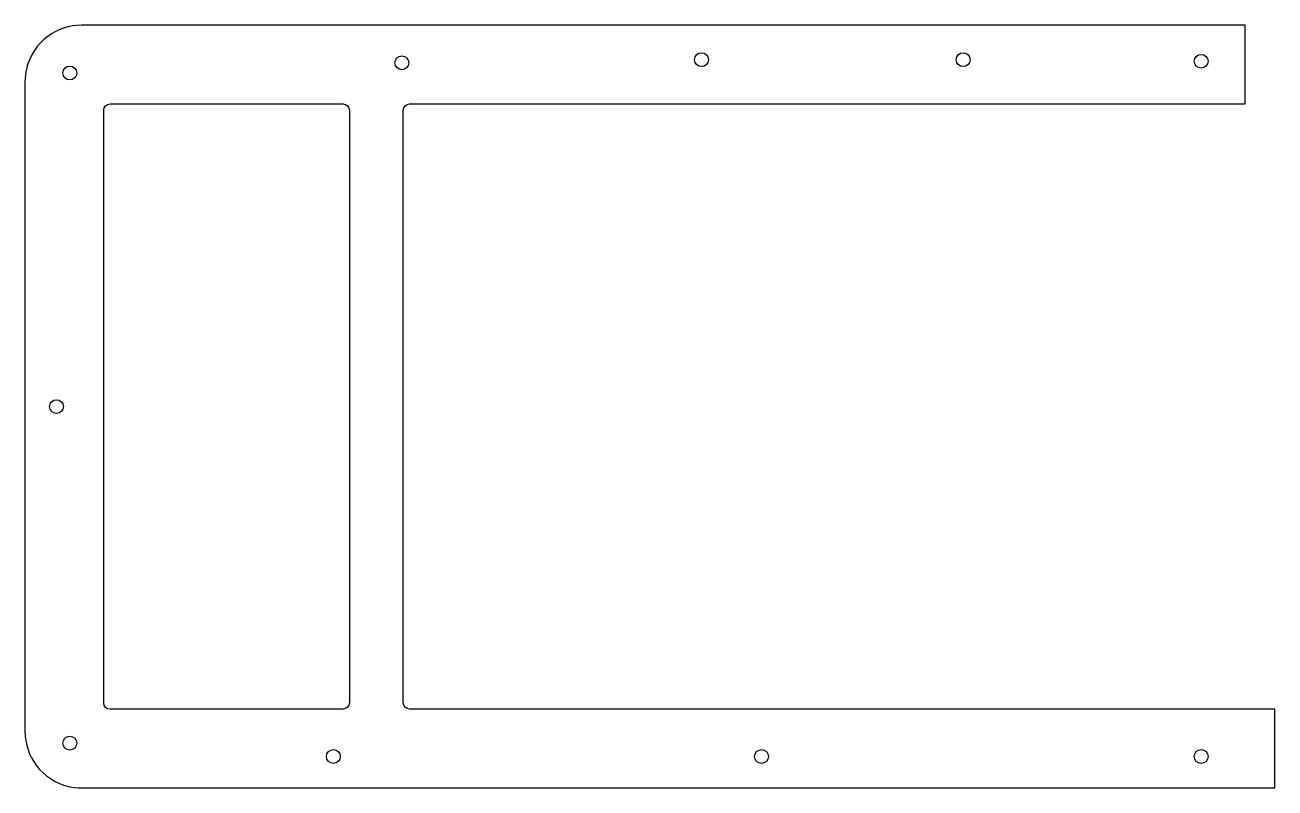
# Model space of a CAD drawing. Header units: millimetres. Extents: x -182 to 17, y -136 to -15.
import ezdxf

# ---------------------------------------------------------------- set-up
doc = ezdxf.new("R2010")
doc.units = ezdxf.units.MM
doc.layers.get('0').update_dxf_attribs({"linetype": 'CONTINUOUS'})

msp = doc.modelspace()

# ---------------------------------------------------------------- linework, layer by layer
for p, q in [((12.02, -14.67), (-172.96, -14.69)), ((12.02, -27.19), (12.02, -14.67)), ((-181.96, -23.69), (-181.96, -126.94)), ((-168.43, -27.22), (-131.38, -27.21)), ((-120.81, -27.21), (12.02, -27.19)), ((-169.43, -122.42), (-169.43, -28.22)), ((-130.38, -28.21), (-130.38, -122.41)), ((-121.81, -122.41), (-121.81, -28.21)), ((-131.38, -123.41), (-168.43, -123.42)), ((16.78, -123.39), (-120.81, -123.41)), ((16.78, -135.91), (16.78, -123.39)), ((-172.96, -135.94), (16.78, -135.91))]:
    msp.add_line(p, q)
for centre in [(-122.04, -20.67), (-74.41, -20.18), (-32.8, -20.18), (5.03, -20.43), (-174.84, -22.3), (-176.96, -75.32), (-174.83, -128.82), (-132.93, -130.94), (-64.87, -130.94), (5.04, -130.93)]:
    msp.add_circle(centre, 1.1)
for points, knots in [([(-172.96, -14.69), (-174.94, -14.69), (-176.86, -15.37), (-178.34, -16.48), (-180, -17.72), (-181.22, -19.51), (-181.72, -21.61), (-181.87, -22.28), (-181.96, -22.98), (-181.96, -23.69)], [6, 6, 6, 6, 6.405692, 6.405692, 6.405692, 6.85574, 6.85574, 6.85574, 7, 7, 7, 7]), ([(-181.96, -126.94), (-181.96, -128.92), (-181.28, -130.84), (-180.17, -132.32), (-178.93, -133.98), (-177.14, -135.2), (-175.04, -135.7), (-174.37, -135.86), (-173.66, -135.94), (-172.96, -135.94), (-172.96, -135.94), (-172.96, -135.94), (-172.96, -135.94)], [8, 8, 8, 8, 8.405542, 8.405542, 8.405542, 8.855516, 8.855516, 8.855516, 9, 9, 9, 9.00002, 9.00002, 9.00002, 9.00002])]:
    msp.add_open_spline(points, degree=3, knots=knots)
for points in [[(-169.43, -28.22), (-169.43, -27.66), (-168.99, -27.22), (-168.43, -27.22)], [(-131.38, -27.21), (-130.83, -27.21), (-130.38, -27.66), (-130.38, -28.21)], [(-121.81, -28.21), (-121.81, -27.66), (-121.36, -27.21), (-120.81, -27.21)], [(-168.43, -123.42), (-168.99, -123.42), (-169.43, -122.97), (-169.43, -122.42)], [(-130.38, -122.41), (-130.38, -122.96), (-130.83, -123.41), (-131.38, -123.41)], [(-120.81, -123.41), (-121.36, -123.41), (-121.81, -122.96), (-121.81, -122.41)]]:
    msp.add_open_spline(points, degree=3)

doc.saveas('drawing.dxf')
